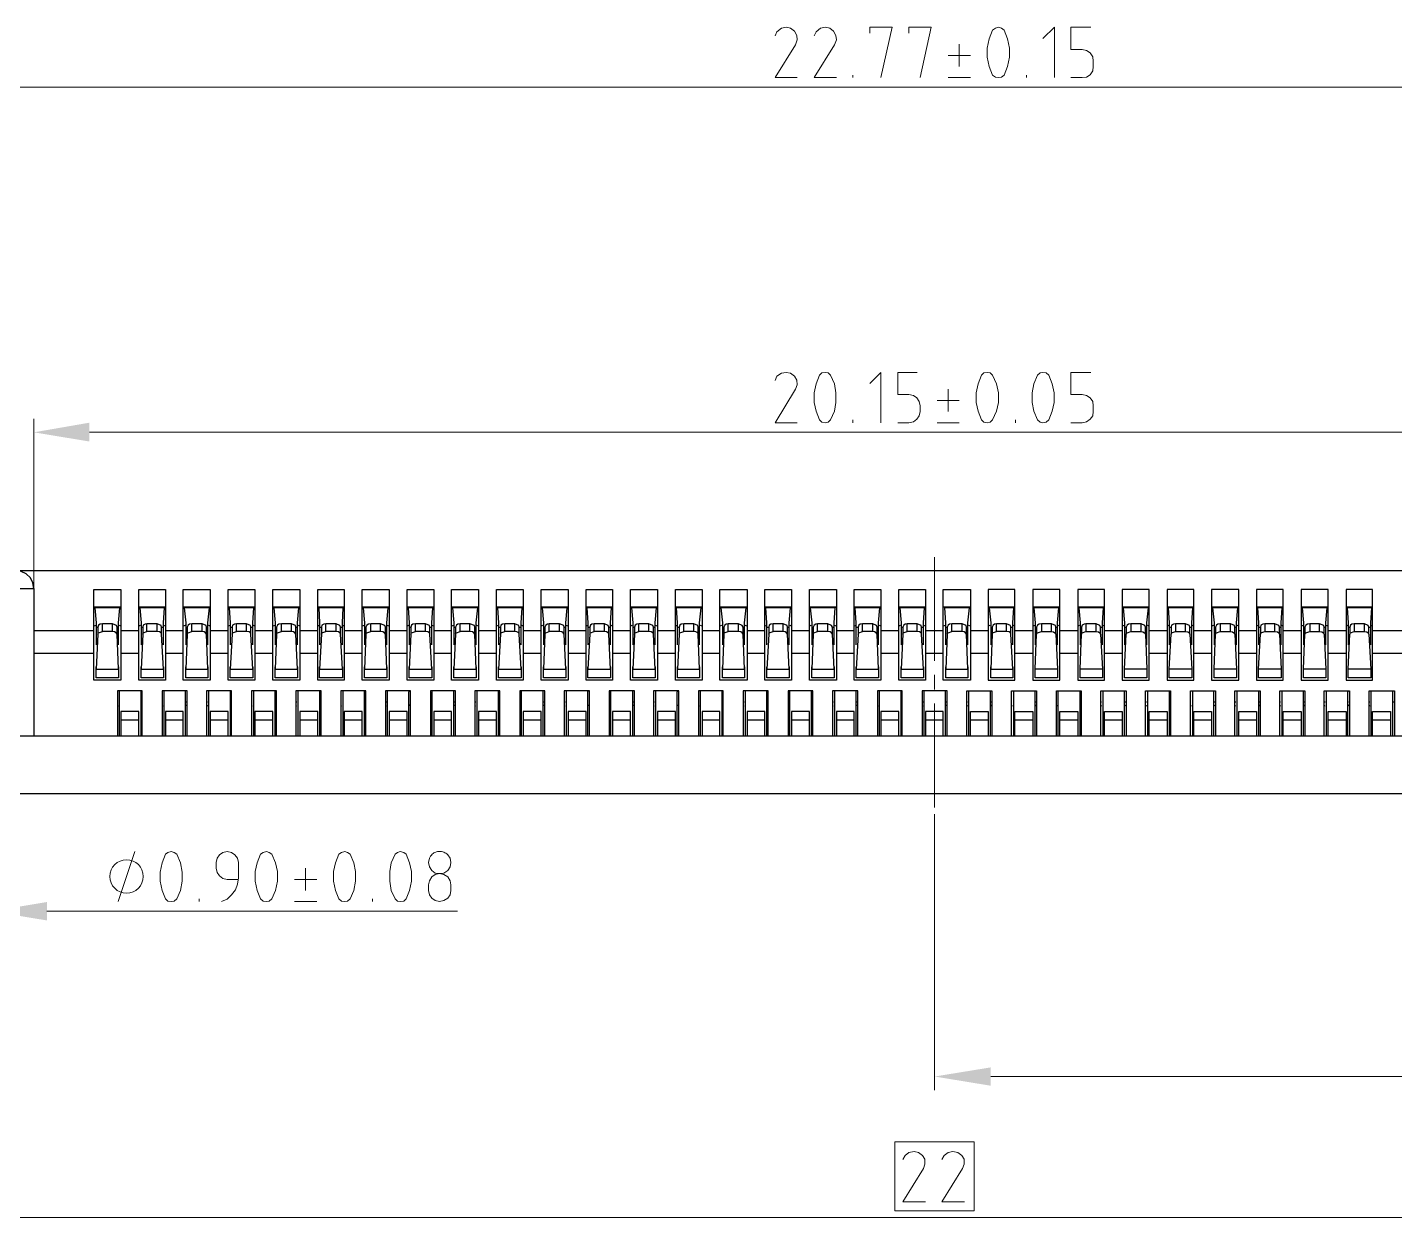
# Model space of a CAD drawing. Header units: inches. Extents: x 0 to 139, y 0 to 117.
# Drawn here: x 16 to 31.29, y 32.72 to 46.04 of the extents above; entities that cross this region are included whole.
import ezdxf

# ---------------------------------------------------------------- set-up
doc = ezdxf.new("R2010")
doc.units = ezdxf.units.IN
doc.header["$MEASUREMENT"] = 0
doc.layers.add('Color-7-Line_Weight-20', color=7, linetype='Continuous', lineweight=20)
doc.layers.add('Color-7-Line_Weight-30', color=7, linetype='Continuous', lineweight=30)

msp = doc.modelspace()

# ---------------------------------------------------------------- hatches: boundary and pattern name
at = {"layer": 'Color-7-Line_Weight-20'}
for points in [[(16.691, 41.616), (16.691, 41.405), (16.069, 41.508)], [(16.215, 36.253), (16.215, 36.047), (15.593, 36.15)], [(26.769, 34.403), (26.769, 34.198), (26.142, 34.301)]]:
    msp.add_hatch(color=256, dxfattribs=at).paths.add_polyline_path(points)

# ---------------------------------------------------------------- linework, layer by layer
at = {"layer": 'Color-7-Line_Weight-20', "linetype": 'Continuous'}
for p, q in [((26.293, 45.725), (26.542, 45.725)), ((26.418, 45.601), (26.418, 45.85)), ((25.228, 45.477), (25.228, 45.504)), ((26.293, 45.477), (26.542, 45.477)), ((27.169, 45.477), (27.169, 45.504)), ((35.383, 45.368), (15.382, 45.368)), ((26.293, 41.74), (26.293, 41.989)), ((26.169, 41.865), (26.418, 41.865)), ((16.069, 39.74), (16.069, 41.659)), ((25.228, 41.616), (25.228, 41.649)), ((26.169, 41.616), (26.418, 41.616)), ((27.045, 41.616), (27.045, 41.649)), ((16.691, 41.508), (35.383, 41.508)), ((26.142, 40.113), (26.142, 38.951)), ((26.142, 38.794), (26.142, 38.632)), ((26.142, 38.475), (26.142, 37.312)), ((26.142, 37.237), (26.142, 34.149)), ((17.01, 36.258), (17.199, 36.82)), ((19.108, 36.382), (19.108, 36.631)), ((18.983, 36.507), (19.232, 36.507)), ((17.918, 36.258), (17.918, 36.29)), ((18.983, 36.258), (19.232, 36.258)), ((19.854, 36.258), (19.854, 36.29)), ((16.215, 36.15), (20.805, 36.15)), ((35.383, 34.301), (26.769, 34.301)), ((15.766, 32.722), (35.383, 32.722))]:
    msp.add_line(p, q, dxfattribs=at)
for points in [[(24.606, 45.477), (24.358, 45.477), (24.585, 45.844), (24.606, 45.898), (24.601, 45.947), (24.574, 45.996), (24.531, 46.028), (24.482, 46.039), (24.428, 46.028), (24.379, 45.99), (24.358, 45.942)], [(25.044, 45.477), (24.796, 45.477), (25.023, 45.844), (25.044, 45.898), (25.039, 45.947), (25.012, 45.996), (24.969, 46.028), (24.92, 46.039), (24.866, 46.028), (24.817, 45.99), (24.796, 45.942)], [(25.542, 45.477), (25.666, 46.039), (25.417, 46.039), (25.417, 45.974)], [(25.98, 45.477), (26.104, 46.039), (25.855, 46.039), (25.855, 45.974)], [(27.483, 45.477), (27.483, 46.039), (27.353, 45.914)], [(27.888, 46.039), (27.667, 46.039), (27.667, 45.79), (27.791, 45.79), (27.84, 45.779), (27.883, 45.752), (27.91, 45.709), (27.915, 45.66), (27.915, 45.601), (27.91, 45.552), (27.883, 45.509), (27.84, 45.482), (27.791, 45.477), (27.667, 45.477)], [(24.606, 41.616), (24.358, 41.616), (24.585, 41.989), (24.606, 42.038), (24.601, 42.092), (24.574, 42.135), (24.531, 42.168), (24.482, 42.178), (24.428, 42.168), (24.379, 42.135), (24.358, 42.086)], [(25.542, 41.616), (25.542, 42.178), (25.417, 42.054)], [(25.947, 42.178), (25.731, 42.178), (25.731, 41.93), (25.855, 41.93), (25.904, 41.919), (25.942, 41.892), (25.969, 41.854), (25.98, 41.805), (25.98, 41.74), (25.969, 41.692), (25.942, 41.654), (25.904, 41.627), (25.855, 41.616), (25.731, 41.616)], [(27.888, 42.178), (27.667, 42.178), (27.667, 41.93), (27.791, 41.93), (27.84, 41.919), (27.883, 41.892), (27.91, 41.854), (27.915, 41.805), (27.915, 41.74), (27.91, 41.692), (27.883, 41.654), (27.84, 41.627), (27.791, 41.616), (27.667, 41.616)], [(18.167, 36.258), (18.232, 36.285), (18.28, 36.334), (18.324, 36.388), (18.345, 36.453), (18.356, 36.523), (18.356, 36.696), (18.345, 36.745), (18.318, 36.782), (18.28, 36.809), (18.232, 36.82), (18.183, 36.809), (18.145, 36.782), (18.118, 36.745), (18.107, 36.696), (18.107, 36.631), (18.118, 36.582), (18.145, 36.545), (18.183, 36.517), (18.232, 36.507), (18.356, 36.507)], [(26.039, 32.9), (25.785, 32.9), (26.017, 33.273), (26.034, 33.322), (26.034, 33.376), (26.007, 33.419), (25.963, 33.452), (25.915, 33.463), (25.855, 33.452), (25.812, 33.419), (25.785, 33.371)], [(26.477, 32.9), (26.223, 32.9), (26.455, 33.273), (26.472, 33.322), (26.472, 33.376), (26.445, 33.419), (26.401, 33.452), (26.347, 33.463), (26.293, 33.452), (26.25, 33.419), (26.223, 33.371)]]:
    msp.add_lwpolyline(points, dxfattribs=at)
for points in [[(26.731, 45.806), (26.731, 45.704), (26.753, 45.601), (26.791, 45.504), (26.823, 45.482), (26.856, 45.477), (26.888, 45.482), (26.92, 45.504), (26.958, 45.601), (26.98, 45.704), (26.98, 45.806), (26.958, 45.909), (26.92, 46.006), (26.888, 46.028), (26.856, 46.039), (26.823, 46.028), (26.791, 46.006), (26.753, 45.909)], [(24.796, 41.951), (24.796, 41.843), (24.817, 41.746), (24.855, 41.649), (24.882, 41.621), (24.92, 41.616), (24.952, 41.621), (24.979, 41.649), (25.023, 41.746), (25.039, 41.843), (25.039, 41.951), (25.023, 42.049), (24.979, 42.146), (24.952, 42.173), (24.92, 42.178), (24.882, 42.173), (24.855, 42.146), (24.817, 42.049)], [(26.607, 41.951), (26.607, 41.843), (26.628, 41.746), (26.666, 41.649), (26.693, 41.621), (26.731, 41.616), (26.764, 41.621), (26.791, 41.649), (26.834, 41.746), (26.856, 41.843), (26.856, 41.951), (26.834, 42.049), (26.791, 42.146), (26.764, 42.173), (26.731, 42.178), (26.693, 42.173), (26.666, 42.146), (26.628, 42.049)], [(27.234, 41.951), (27.234, 41.843), (27.25, 41.746), (27.293, 41.649), (27.321, 41.621), (27.353, 41.616), (27.391, 41.621), (27.418, 41.649), (27.456, 41.746), (27.477, 41.843), (27.477, 41.951), (27.456, 42.049), (27.418, 42.146), (27.391, 42.173), (27.353, 42.178), (27.321, 42.173), (27.293, 42.146), (27.25, 42.049)], [(17.48, 36.588), (17.48, 36.485), (17.502, 36.382), (17.54, 36.29), (17.567, 36.263), (17.605, 36.258), (17.637, 36.263), (17.669, 36.29), (17.707, 36.382), (17.729, 36.485), (17.729, 36.588), (17.707, 36.69), (17.669, 36.788), (17.637, 36.809), (17.605, 36.82), (17.567, 36.809), (17.54, 36.788), (17.502, 36.69)], [(18.545, 36.593), (18.545, 36.485), (18.567, 36.382), (18.605, 36.29), (18.632, 36.263), (18.67, 36.258), (18.702, 36.263), (18.729, 36.29), (18.772, 36.382), (18.794, 36.485), (18.794, 36.593), (18.772, 36.69), (18.729, 36.788), (18.702, 36.809), (18.67, 36.82), (18.632, 36.809), (18.605, 36.788), (18.567, 36.69)], [(19.421, 36.593), (19.421, 36.485), (19.443, 36.382), (19.481, 36.29), (19.508, 36.263), (19.546, 36.258), (19.578, 36.263), (19.605, 36.29), (19.648, 36.382), (19.665, 36.485), (19.665, 36.593), (19.648, 36.69), (19.605, 36.788), (19.578, 36.809), (19.546, 36.82), (19.508, 36.809), (19.481, 36.788), (19.443, 36.69)], [(20.048, 36.593), (20.048, 36.485), (20.065, 36.382), (20.108, 36.29), (20.135, 36.263), (20.167, 36.258), (20.205, 36.263), (20.232, 36.29), (20.27, 36.382), (20.292, 36.485), (20.292, 36.593), (20.27, 36.69), (20.232, 36.788), (20.205, 36.809), (20.167, 36.82), (20.135, 36.809), (20.108, 36.788), (20.065, 36.69)], [(20.481, 36.447), (20.492, 36.49), (20.519, 36.534), (20.557, 36.561), (20.605, 36.572), (20.654, 36.577), (20.697, 36.604), (20.724, 36.647), (20.73, 36.696), (20.724, 36.745), (20.697, 36.782), (20.686, 36.791), (20.675, 36.799), (20.664, 36.805), (20.652, 36.81), (20.641, 36.814), (20.629, 36.817), (20.618, 36.819), (20.606, 36.82), (20.595, 36.82), (20.584, 36.818), (20.573, 36.816), (20.563, 36.812), (20.552, 36.807), (20.542, 36.802), (20.533, 36.795), (20.523, 36.787), (20.515, 36.778), (20.506, 36.768), (20.499, 36.757), (20.492, 36.745), (20.481, 36.696), (20.492, 36.647), (20.519, 36.604), (20.557, 36.577), (20.605, 36.572), (20.654, 36.561), (20.697, 36.534), (20.724, 36.49), (20.73, 36.447), (20.73, 36.382), (20.724, 36.334), (20.697, 36.296), (20.654, 36.269), (20.605, 36.258), (20.557, 36.269), (20.519, 36.296), (20.492, 36.334), (20.481, 36.382)], [(25.698, 32.798), (26.585, 32.798), (26.585, 33.571), (25.698, 33.571)]]:
    msp.add_lwpolyline(points, close=True, dxfattribs=at)
msp.add_circle((17.105, 36.539), 0.187, dxfattribs=at)
at = {"layer": 'Color-7-Line_Weight-30', "linetype": 'Continuous'}
for p, q in [((14.393, 39.962), (35.383, 39.962)), ((16.069, 39.762), (16.069, 38.112)), ((17.042, 39.551), (16.739, 39.551)), ((16.75, 39.551), (16.75, 39.545)), ((17.031, 39.551), (17.031, 39.545)), ((17.54, 39.551), (17.242, 39.551)), ((17.253, 39.551), (17.253, 39.545)), ((17.534, 39.551), (17.529, 39.545)), ((18.042, 39.551), (17.74, 39.551)), ((17.751, 39.551), (17.751, 39.545)), ((18.032, 39.551), (18.032, 39.545)), ((18.54, 39.551), (18.243, 39.551)), ((18.253, 39.551), (18.253, 39.545)), ((18.529, 39.551), (18.529, 39.545)), ((19.043, 39.551), (18.74, 39.551)), ((18.751, 39.551), (18.751, 39.545)), ((19.032, 39.551), (19.032, 39.545)), ((19.54, 39.551), (19.243, 39.551)), ((19.254, 39.551), (19.254, 39.545)), ((19.529, 39.551), (19.529, 39.545)), ((20.043, 39.551), (19.74, 39.551)), ((19.751, 39.551), (19.751, 39.545)), ((20.032, 39.551), (20.032, 39.545)), ((20.54, 39.551), (20.243, 39.551)), ((20.254, 39.551), (20.254, 39.545)), ((20.53, 39.551), (20.53, 39.545)), ((21.043, 39.551), (20.74, 39.551)), ((20.751, 39.551), (20.751, 39.545)), ((21.032, 39.551), (21.032, 39.545)), ((21.541, 39.551), (21.243, 39.551)), ((21.254, 39.551), (21.254, 39.545)), ((21.53, 39.551), (21.53, 39.545)), ((22.043, 39.551), (21.741, 39.551)), ((21.752, 39.551), (21.752, 39.545)), ((22.033, 39.551), (22.033, 39.545)), ((22.541, 39.551), (22.244, 39.551)), ((22.254, 39.551), (22.254, 39.545)), ((22.53, 39.551), (22.53, 39.545)), ((23.044, 39.551), (22.741, 39.551)), ((22.752, 39.551), (22.752, 39.545)), ((23.033, 39.551), (23.033, 39.545)), ((23.541, 39.551), (23.244, 39.551)), ((23.53, 39.551), (23.53, 39.545)), ((24.044, 39.551), (23.741, 39.551)), ((23.752, 39.551), (23.752, 39.545)), ((24.033, 39.551), (24.033, 39.545)), ((24.541, 39.551), (24.244, 39.551)), ((24.531, 39.551), (24.531, 39.545)), ((25.044, 39.551), (24.741, 39.551)), ((24.752, 39.551), (24.752, 39.545)), ((25.033, 39.551), (25.028, 39.545)), ((25.542, 39.551), (25.244, 39.551)), ((25.531, 39.551), (25.531, 39.545)), ((26.039, 39.551), (25.742, 39.551)), ((25.753, 39.551), (25.753, 39.545)), ((26.034, 39.551), (26.028, 39.545)), ((26.542, 39.551), (26.239, 39.551)), ((26.531, 39.551), (26.531, 39.545)), ((27.039, 39.551), (26.742, 39.551)), ((26.753, 39.551), (26.753, 39.545)), ((27.034, 39.551), (27.029, 39.545)), ((27.542, 39.551), (27.239, 39.551)), ((27.25, 39.551), (27.25, 39.545)), ((27.531, 39.551), (27.531, 39.545)), ((28.04, 39.551), (27.742, 39.551)), ((27.753, 39.551), (27.753, 39.545)), ((28.034, 39.551), (28.029, 39.545)), ((28.542, 39.551), (28.24, 39.551)), ((28.25, 39.551), (28.25, 39.545)), ((28.532, 39.551), (28.532, 39.545)), ((29.04, 39.551), (28.743, 39.551)), ((28.753, 39.551), (28.753, 39.545)), ((29.029, 39.551), (29.029, 39.545)), ((29.543, 39.551), (29.24, 39.551)), ((29.251, 39.551), (29.251, 39.545)), ((29.532, 39.551), (29.532, 39.545)), ((30.04, 39.551), (29.743, 39.551)), ((29.754, 39.551), (29.754, 39.545)), ((30.029, 39.551), (30.029, 39.545)), ((30.543, 39.551), (30.24, 39.551)), ((30.251, 39.551), (30.251, 39.545)), ((30.532, 39.551), (30.532, 39.545)), ((31.04, 39.551), (30.743, 39.551)), ((30.754, 39.551), (30.754, 39.545)), ((31.03, 39.551), (31.03, 39.545)), ((16.761, 39.345), (16.739, 39.34)), ((16.783, 39.324), (16.766, 39.324)), ((17.015, 39.324), (16.999, 39.324)), ((17.042, 39.34), (17.026, 39.345)), ((17.258, 39.345), (17.242, 39.34)), ((17.286, 39.324), (17.269, 39.324)), ((17.518, 39.324), (17.496, 39.324)), ((17.54, 39.34), (17.523, 39.345)), ((17.761, 39.345), (17.74, 39.34)), ((17.783, 39.324), (17.767, 39.324)), ((18.015, 39.324), (17.999, 39.324)), ((18.042, 39.34), (18.026, 39.345)), ((18.259, 39.345), (18.243, 39.34)), ((18.286, 39.324), (18.264, 39.324)), ((18.518, 39.324), (18.497, 39.324)), ((18.54, 39.34), (18.524, 39.345)), ((18.762, 39.345), (18.74, 39.34)), ((18.783, 39.324), (18.767, 39.324)), ((19.016, 39.324), (18.999, 39.324)), ((19.043, 39.34), (19.027, 39.345)), ((19.259, 39.345), (19.243, 39.34)), ((19.286, 39.324), (19.264, 39.324)), ((19.519, 39.324), (19.497, 39.324)), ((19.54, 39.34), (19.524, 39.345)), ((19.762, 39.345), (19.74, 39.34)), ((19.783, 39.324), (19.767, 39.324)), ((20.016, 39.324), (20, 39.324)), ((20.043, 39.34), (20.021, 39.345)), ((20.259, 39.345), (20.243, 39.34)), ((20.286, 39.324), (20.265, 39.324)), ((20.519, 39.324), (20.497, 39.324)), ((20.54, 39.34), (20.524, 39.345)), ((20.762, 39.345), (20.74, 39.34)), ((20.784, 39.324), (20.767, 39.324)), ((21.016, 39.324), (21, 39.324)), ((21.043, 39.34), (21.022, 39.345)), ((21.26, 39.345), (21.243, 39.34)), ((21.287, 39.324), (21.265, 39.324)), ((21.519, 39.324), (21.497, 39.324)), ((21.541, 39.34), (21.524, 39.345)), ((21.757, 39.345), (21.741, 39.34)), ((21.784, 39.324), (21.768, 39.324)), ((22.016, 39.324), (22, 39.324)), ((22.043, 39.34), (22.022, 39.345)), ((22.26, 39.345), (22.244, 39.34)), ((22.287, 39.324), (22.265, 39.324)), ((22.519, 39.324), (22.498, 39.324)), ((22.541, 39.34), (22.525, 39.345)), ((22.757, 39.345), (22.741, 39.34)), ((22.784, 39.324), (22.768, 39.324)), ((23.017, 39.324), (23, 39.324)), ((23.044, 39.34), (23.022, 39.345)), ((23.26, 39.345), (23.244, 39.34)), ((23.287, 39.324), (23.265, 39.324)), ((23.514, 39.324), (23.498, 39.324)), ((23.541, 39.34), (23.525, 39.345)), ((23.757, 39.345), (23.741, 39.34)), ((23.784, 39.324), (23.768, 39.324)), ((24.017, 39.324), (24.001, 39.324)), ((24.044, 39.34), (24.022, 39.345)), ((24.26, 39.345), (24.244, 39.34)), ((24.287, 39.324), (24.266, 39.324)), ((24.514, 39.324), (24.498, 39.324)), ((24.541, 39.34), (24.525, 39.345)), ((24.758, 39.345), (24.741, 39.34)), ((24.785, 39.324), (24.769, 39.324)), ((25.017, 39.324), (25.001, 39.324)), ((25.044, 39.34), (25.023, 39.345)), ((25.261, 39.345), (25.244, 39.34)), ((25.288, 39.324), (25.266, 39.324)), ((25.515, 39.324), (25.498, 39.324)), ((25.542, 39.34), (25.525, 39.345)), ((25.758, 39.345), (25.742, 39.34)), ((25.785, 39.324), (25.769, 39.324)), ((26.017, 39.324), (25.996, 39.324)), ((26.039, 39.34), (26.023, 39.345)), ((26.261, 39.345), (26.239, 39.34)), ((26.282, 39.324), (26.266, 39.324)), ((26.515, 39.324), (26.499, 39.324)), ((26.542, 39.34), (26.526, 39.345)), ((26.758, 39.345), (26.742, 39.34)), ((26.785, 39.324), (26.769, 39.324)), ((27.018, 39.324), (26.996, 39.324)), ((27.039, 39.34), (27.023, 39.345)), ((27.261, 39.345), (27.239, 39.34)), ((27.283, 39.324), (27.266, 39.324)), ((27.337, 39.367), (27.337, 39.28)), ((27.515, 39.324), (27.499, 39.324)), ((27.542, 39.34), (27.526, 39.345)), ((27.758, 39.345), (27.742, 39.34)), ((27.786, 39.324), (27.769, 39.324)), ((27.834, 39.367), (27.834, 39.28)), ((28.018, 39.324), (27.996, 39.324)), ((28.04, 39.34), (28.023, 39.345)), ((28.261, 39.345), (28.24, 39.34)), ((28.283, 39.324), (28.267, 39.324)), ((28.337, 39.367), (28.337, 39.28)), ((28.515, 39.324), (28.499, 39.324)), ((28.542, 39.34), (28.526, 39.345)), ((28.759, 39.345), (28.743, 39.34)), ((28.786, 39.324), (28.764, 39.324)), ((28.834, 39.367), (28.834, 39.28)), ((29.018, 39.324), (28.997, 39.324)), ((29.04, 39.34), (29.024, 39.345)), ((29.262, 39.345), (29.24, 39.34)), ((29.283, 39.324), (29.267, 39.324)), ((29.337, 39.367), (29.337, 39.28)), ((29.516, 39.324), (29.499, 39.324)), ((29.543, 39.34), (29.526, 39.345)), ((29.759, 39.345), (29.743, 39.34)), ((29.786, 39.324), (29.764, 39.324)), ((29.835, 39.367), (29.835, 39.28)), ((30.019, 39.324), (29.997, 39.324)), ((30.04, 39.34), (30.024, 39.345)), ((30.262, 39.345), (30.24, 39.34)), ((30.283, 39.324), (30.267, 39.324)), ((30.338, 39.367), (30.338, 39.28)), ((30.516, 39.324), (30.5, 39.324)), ((30.543, 39.34), (30.521, 39.345)), ((30.759, 39.345), (30.743, 39.34)), ((30.786, 39.324), (30.765, 39.324)), ((30.835, 39.367), (30.835, 39.28)), ((31.019, 39.324), (30.997, 39.324)), ((31.04, 39.34), (31.024, 39.345)), ((16.739, 39.286), (16.069, 39.286)), ((17.242, 39.286), (17.042, 39.286)), ((17.74, 39.286), (17.54, 39.286)), ((18.243, 39.286), (18.042, 39.286)), ((18.74, 39.286), (18.54, 39.286)), ((19.243, 39.286), (19.043, 39.286)), ((19.74, 39.286), (19.54, 39.286)), ((20.243, 39.286), (20.043, 39.286)), ((20.74, 39.286), (20.54, 39.286)), ((21.243, 39.286), (21.043, 39.286)), ((21.741, 39.286), (21.541, 39.286)), ((22.244, 39.286), (22.043, 39.286)), ((22.741, 39.286), (22.541, 39.286)), ((23.244, 39.286), (23.044, 39.286)), ((23.741, 39.286), (23.541, 39.286)), ((24.244, 39.286), (24.044, 39.286)), ((24.741, 39.286), (24.541, 39.286)), ((25.244, 39.286), (25.044, 39.286)), ((25.742, 39.286), (25.542, 39.286)), ((26.239, 39.286), (26.039, 39.286)), ((26.742, 39.286), (26.542, 39.286)), ((27.239, 39.286), (27.039, 39.286)), ((27.742, 39.286), (27.542, 39.286)), ((28.24, 39.286), (28.04, 39.286)), ((28.743, 39.286), (28.542, 39.286)), ((29.24, 39.286), (29.04, 39.286)), ((29.743, 39.286), (29.543, 39.286)), ((30.24, 39.286), (30.04, 39.286)), ((30.743, 39.286), (30.543, 39.286)), ((16.739, 39.032), (16.069, 39.032)), ((17.242, 39.032), (17.042, 39.032)), ((17.74, 39.032), (17.54, 39.032)), ((18.243, 39.032), (18.042, 39.032)), ((18.74, 39.032), (18.54, 39.032)), ((19.243, 39.032), (19.043, 39.032)), ((19.74, 39.032), (19.54, 39.032)), ((20.243, 39.032), (20.043, 39.032)), ((20.74, 39.032), (20.54, 39.032)), ((21.243, 39.032), (21.043, 39.032)), ((21.741, 39.032), (21.541, 39.032)), ((22.244, 39.032), (22.043, 39.032)), ((22.741, 39.032), (22.541, 39.032)), ((23.244, 39.032), (23.044, 39.032)), ((23.741, 39.032), (23.541, 39.032)), ((24.244, 39.032), (24.044, 39.032)), ((24.741, 39.032), (24.541, 39.032)), ((25.244, 39.032), (25.044, 39.032)), ((25.742, 39.032), (25.542, 39.032)), ((26.239, 39.032), (26.039, 39.032)), ((26.742, 39.032), (26.542, 39.032)), ((27.239, 39.032), (27.039, 39.032)), ((27.742, 39.032), (27.542, 39.032)), ((28.24, 39.032), (28.04, 39.032)), ((28.743, 39.032), (28.542, 39.032)), ((29.24, 39.032), (29.04, 39.032)), ((29.743, 39.032), (29.543, 39.032)), ((30.24, 39.032), (30.04, 39.032)), ((30.743, 39.032), (30.543, 39.032)), ((31.716, 39.032), (31.04, 39.032)), ((17.004, 38.491), (17.01, 38.491)), ((17.004, 38.448), (17.015, 38.453)), ((17.264, 38.459), (17.28, 38.448)), ((17.275, 38.491), (17.28, 38.491)), ((17.502, 38.491), (17.507, 38.491)), ((17.502, 38.448), (17.513, 38.453)), ((17.761, 38.459), (17.783, 38.448)), ((17.772, 38.491), (17.783, 38.491)), ((17.999, 38.491), (18.01, 38.491)), ((17.999, 38.448), (18.015, 38.453)), ((18.264, 38.459), (18.28, 38.448)), ((18.275, 38.491), (18.28, 38.491)), ((18.502, 38.491), (18.507, 38.491)), ((18.502, 38.448), (18.513, 38.453)), ((18.762, 38.459), (18.783, 38.448)), ((18.772, 38.491), (18.783, 38.491)), ((18.999, 38.491), (19.01, 38.491)), ((18.999, 38.448), (19.01, 38.453)), ((19.264, 38.459), (19.281, 38.448)), ((19.275, 38.491), (19.281, 38.491)), ((19.502, 38.491), (19.508, 38.491)), ((19.502, 38.448), (19.513, 38.453)), ((19.762, 38.459), (19.783, 38.448)), ((19.773, 38.491), (19.783, 38.491)), ((20, 38.491), (20.011, 38.491)), ((20, 38.448), (20.011, 38.453)), ((20.265, 38.459), (20.281, 38.448)), ((20.275, 38.491), (20.281, 38.491)), ((20.503, 38.491), (20.508, 38.491)), ((20.503, 38.448), (20.513, 38.453)), ((20.762, 38.459), (20.784, 38.448)), ((20.773, 38.491), (20.784, 38.491)), ((21, 38.491), (21.011, 38.491)), ((21, 38.448), (21.011, 38.453)), ((21.265, 38.459), (21.281, 38.448)), ((21.276, 38.491), (21.281, 38.491)), ((21.503, 38.491), (21.508, 38.491)), ((21.503, 38.448), (21.514, 38.453)), ((21.762, 38.459), (21.784, 38.448)), ((21.773, 38.491), (21.784, 38.491)), ((22, 38.491), (22.011, 38.491)), ((22, 38.448), (22.011, 38.453)), ((22.26, 38.459), (22.281, 38.448)), ((22.276, 38.491), (22.281, 38.491)), ((22.503, 38.491), (22.508, 38.491)), ((22.503, 38.448), (22.514, 38.453)), ((22.763, 38.459), (22.784, 38.448)), ((22.773, 38.491), (22.784, 38.491)), ((23, 38.491), (23.011, 38.491)), ((23, 38.448), (23.011, 38.453)), ((23.26, 38.459), (23.282, 38.448)), ((23.276, 38.491), (23.282, 38.491)), ((23.503, 38.491), (23.509, 38.491)), ((23.503, 38.448), (23.514, 38.453)), ((23.763, 38.459), (23.779, 38.448)), ((23.774, 38.491), (23.779, 38.491)), ((24.001, 38.491), (24.012, 38.491)), ((24.001, 38.448), (24.012, 38.453)), ((24.26, 38.459), (24.282, 38.448)), ((24.276, 38.491), (24.282, 38.491)), ((24.504, 38.491), (24.509, 38.491)), ((24.504, 38.448), (24.514, 38.453)), ((24.763, 38.459), (24.779, 38.448)), ((24.774, 38.491), (24.779, 38.491)), ((25.001, 38.491), (25.012, 38.491)), ((25.001, 38.448), (25.012, 38.453)), ((25.261, 38.459), (25.282, 38.448)), ((25.271, 38.491), (25.282, 38.491)), ((25.504, 38.491), (25.509, 38.491)), ((25.504, 38.448), (25.515, 38.453)), ((25.763, 38.459), (25.78, 38.448)), ((25.774, 38.491), (25.78, 38.491)), ((26.001, 38.491), (26.012, 38.491)), ((26.001, 38.448), (26.012, 38.453)), ((26.261, 38.459), (26.282, 38.448)), ((26.272, 38.491), (26.282, 38.491)), ((26.504, 38.491), (26.51, 38.491)), ((26.504, 38.448), (26.515, 38.453)), ((26.764, 38.459), (26.78, 38.448)), ((26.774, 38.491), (26.78, 38.491)), ((27.002, 38.491), (27.007, 38.491)), ((27.002, 38.448), (27.012, 38.453)), ((27.261, 38.459), (27.283, 38.448)), ((27.272, 38.491), (27.283, 38.491)), ((27.504, 38.491), (27.51, 38.491)), ((27.504, 38.448), (27.515, 38.453)), ((27.764, 38.459), (27.78, 38.448)), ((27.775, 38.491), (27.78, 38.491)), ((28.002, 38.491), (28.007, 38.491)), ((28.002, 38.448), (28.013, 38.453)), ((28.261, 38.459), (28.283, 38.448)), ((28.272, 38.491), (28.283, 38.491)), ((28.499, 38.491), (28.51, 38.491)), ((28.499, 38.448), (28.515, 38.453)), ((28.764, 38.459), (28.78, 38.448)), ((28.775, 38.491), (28.78, 38.491)), ((29.002, 38.491), (29.007, 38.491)), ((29.002, 38.448), (29.013, 38.453)), ((29.262, 38.459), (29.283, 38.448)), ((29.272, 38.491), (29.283, 38.491)), ((29.499, 38.491), (29.51, 38.491)), ((29.499, 38.448), (29.51, 38.453)), ((29.764, 38.459), (29.781, 38.448)), ((29.775, 38.491), (29.781, 38.491)), ((30.002, 38.491), (30.008, 38.491)), ((30.002, 38.448), (30.013, 38.453)), ((30.262, 38.459), (30.283, 38.448)), ((30.273, 38.491), (30.283, 38.491)), ((30.5, 38.491), (30.511, 38.491)), ((30.5, 38.448), (30.511, 38.453)), ((30.765, 38.459), (30.781, 38.448)), ((30.775, 38.491), (30.781, 38.491)), ((31.003, 38.491), (31.008, 38.491)), ((31.003, 38.448), (31.013, 38.453)), ((31.273, 38.491), (31.284, 38.491)), ((17.042, 38.291), (17.242, 38.291)), ((17.54, 38.291), (17.74, 38.291)), ((18.042, 38.291), (18.243, 38.291)), ((18.54, 38.291), (18.74, 38.291)), ((19.043, 38.291), (19.243, 38.291)), ((19.54, 38.291), (19.74, 38.291)), ((20.043, 38.291), (20.243, 38.291)), ((20.54, 38.291), (20.74, 38.291)), ((21.043, 38.291), (21.243, 38.291)), ((21.541, 38.291), (21.741, 38.291)), ((22.043, 38.291), (22.244, 38.291)), ((22.541, 38.291), (22.741, 38.291)), ((23.044, 38.291), (23.244, 38.291)), ((23.541, 38.291), (23.741, 38.291)), ((24.044, 38.291), (24.244, 38.291)), ((24.541, 38.291), (24.741, 38.291)), ((25.044, 38.291), (25.244, 38.291)), ((25.542, 38.291), (25.742, 38.291)), ((26.039, 38.291), (26.239, 38.291)), ((26.542, 38.291), (26.742, 38.291)), ((27.039, 38.291), (27.239, 38.291)), ((27.542, 38.291), (27.742, 38.291)), ((28.04, 38.291), (28.24, 38.291)), ((28.542, 38.291), (28.743, 38.291)), ((29.04, 38.291), (29.24, 38.291)), ((29.543, 38.291), (29.743, 38.291)), ((30.04, 38.291), (30.24, 38.291)), ((30.543, 38.291), (30.743, 38.291)), ((31.04, 38.291), (31.24, 38.291))]:
    msp.add_line(p, q, dxfattribs=at)
for points in [[(14.393, 38.415), (14.393, 39.962), (14.328, 39.951), (14.274, 39.924), (14.231, 39.881), (14.204, 39.826), (14.193, 39.762), (16.069, 39.762), (16.058, 39.826), (16.031, 39.881), (15.982, 39.924), (15.928, 39.951), (15.869, 39.962), (15.869, 38.112), (35.383, 38.112)], [(17.015, 39.129), (17.015, 39.378), (17.031, 39.545), (16.75, 39.545), (16.766, 39.378), (16.766, 39.129)], [(17.518, 39.129), (17.518, 39.378), (17.529, 39.545), (17.253, 39.545), (17.269, 39.378), (17.269, 39.129)], [(18.015, 39.129), (18.015, 39.378), (18.032, 39.545), (17.751, 39.545), (17.767, 39.378), (17.767, 39.129)], [(18.518, 39.129), (18.518, 39.378), (18.529, 39.545), (18.253, 39.545), (18.264, 39.378), (18.264, 39.129)], [(19.016, 39.129), (19.016, 39.378), (19.032, 39.545), (18.751, 39.545), (18.767, 39.378), (18.767, 39.129)], [(19.519, 39.129), (19.519, 39.378), (19.529, 39.545), (19.254, 39.545), (19.264, 39.378), (19.264, 39.129)], [(20.016, 39.129), (20.016, 39.378), (20.032, 39.545), (19.751, 39.545), (19.767, 39.378), (19.767, 39.129)], [(20.519, 39.129), (20.519, 39.378), (20.53, 39.545), (20.254, 39.545), (20.265, 39.378), (20.265, 39.129)], [(21.016, 39.129), (21.016, 39.378), (21.032, 39.545), (20.751, 39.545), (20.767, 39.378), (20.767, 39.129)], [(21.519, 39.129), (21.519, 39.378), (21.53, 39.545), (21.254, 39.545), (21.265, 39.378), (21.265, 39.129)], [(22.016, 39.129), (22.016, 39.378), (22.033, 39.545), (21.752, 39.545), (21.768, 39.378), (21.768, 39.129)], [(22.519, 39.129), (22.519, 39.378), (22.53, 39.545), (22.254, 39.545), (22.265, 39.378), (22.265, 39.129)], [(23.017, 39.129), (23.017, 39.378), (23.033, 39.545), (22.752, 39.545), (22.768, 39.378), (22.768, 39.129)], [(23.265, 39.129), (23.265, 39.378), (23.255, 39.545), (23.249, 39.551)], [(23.514, 39.129), (23.514, 39.378), (23.53, 39.545), (23.255, 39.545)], [(24.017, 39.129), (24.017, 39.378), (24.033, 39.545), (23.752, 39.545), (23.768, 39.378), (23.768, 39.129)], [(24.266, 39.129), (24.266, 39.378), (24.255, 39.545), (24.249, 39.551)], [(24.514, 39.129), (24.514, 39.378), (24.531, 39.545), (24.255, 39.545)], [(25.017, 39.129), (25.017, 39.378), (25.028, 39.545), (24.752, 39.545), (24.769, 39.378), (24.769, 39.129)], [(25.266, 39.129), (25.266, 39.378), (25.255, 39.545), (25.25, 39.551)], [(25.515, 39.129), (25.515, 39.378), (25.531, 39.545), (25.255, 39.545)], [(26.017, 39.129), (26.017, 39.378), (26.028, 39.545), (25.753, 39.545), (25.769, 39.378), (25.769, 39.129)], [(26.266, 39.129), (26.266, 39.378), (26.255, 39.545), (26.25, 39.551)], [(26.515, 39.129), (26.515, 39.378), (26.531, 39.545), (26.255, 39.545)], [(27.018, 39.129), (27.018, 39.378), (27.029, 39.545), (26.753, 39.545), (26.769, 39.378), (26.769, 39.129)], [(27.515, 39.129), (27.515, 39.378), (27.531, 39.545), (27.25, 39.545), (27.266, 39.378), (27.266, 39.129)], [(28.018, 39.129), (28.018, 39.378), (28.029, 39.545), (27.753, 39.545), (27.769, 39.378), (27.769, 39.129)], [(28.515, 39.129), (28.515, 39.378), (28.532, 39.545), (28.25, 39.545), (28.267, 39.378), (28.267, 39.129)], [(29.018, 39.129), (29.018, 39.378), (29.029, 39.545), (28.753, 39.545), (28.764, 39.378), (28.764, 39.129)], [(29.516, 39.129), (29.516, 39.378), (29.532, 39.545), (29.251, 39.545), (29.267, 39.378), (29.267, 39.129)], [(30.019, 39.129), (30.019, 39.378), (30.029, 39.545), (29.754, 39.545), (29.764, 39.378), (29.764, 39.129)], [(30.516, 39.129), (30.516, 39.378), (30.532, 39.545), (30.251, 39.545), (30.267, 39.378), (30.267, 39.129)], [(31.019, 39.129), (31.019, 39.378), (31.03, 39.545), (30.754, 39.545), (30.765, 39.378), (30.765, 39.129)], [(16.783, 39.248), (16.793, 39.264), (16.837, 39.28), (16.837, 39.367), (16.81, 39.361), (16.793, 39.351), (16.783, 39.329), (16.783, 39.248), (16.766, 38.859), (17.015, 38.859), (16.999, 39.248), (16.988, 39.264), (16.972, 39.275), (16.95, 39.28), (16.837, 39.28)], [(16.95, 39.28), (16.95, 39.367), (16.837, 39.367)], [(16.999, 39.248), (16.999, 39.329), (16.994, 39.345), (16.95, 39.367)], [(17.286, 39.248), (17.291, 39.264), (17.334, 39.28), (17.334, 39.367), (17.313, 39.361), (17.291, 39.351), (17.286, 39.329), (17.286, 39.248), (17.269, 38.859), (17.518, 38.859), (17.496, 39.248), (17.491, 39.264), (17.475, 39.275), (17.448, 39.28), (17.334, 39.28)], [(17.448, 39.28), (17.448, 39.367), (17.334, 39.367)], [(17.496, 39.248), (17.496, 39.329), (17.491, 39.345), (17.448, 39.367)], [(17.783, 39.248), (17.794, 39.264), (17.837, 39.28), (17.837, 39.367), (17.81, 39.361), (17.794, 39.351), (17.783, 39.329), (17.783, 39.248), (17.767, 38.859), (18.015, 38.859), (17.999, 39.248), (17.988, 39.264), (17.972, 39.275), (17.951, 39.28), (17.837, 39.28)], [(17.951, 39.28), (17.951, 39.367), (17.837, 39.367)], [(17.999, 39.248), (17.999, 39.329), (17.994, 39.345), (17.951, 39.367)], [(18.286, 39.248), (18.291, 39.264), (18.334, 39.28), (18.334, 39.367), (18.313, 39.361), (18.291, 39.351), (18.286, 39.329), (18.286, 39.248), (18.264, 38.859), (18.518, 38.859), (18.497, 39.248), (18.491, 39.264), (18.475, 39.275), (18.448, 39.28), (18.334, 39.28)], [(18.448, 39.28), (18.448, 39.367), (18.334, 39.367)], [(18.497, 39.248), (18.497, 39.329), (18.491, 39.345), (18.448, 39.367)], [(18.783, 39.248), (18.794, 39.264), (18.837, 39.28), (18.837, 39.367), (18.81, 39.361), (18.794, 39.351), (18.783, 39.329), (18.783, 39.248), (18.767, 38.859), (19.016, 38.859), (18.999, 39.248), (18.989, 39.264), (18.972, 39.275), (18.951, 39.28), (18.837, 39.28)], [(18.951, 39.28), (18.951, 39.367), (18.837, 39.367)], [(18.999, 39.248), (18.999, 39.329), (18.994, 39.345), (18.951, 39.367)], [(19.286, 39.248), (19.291, 39.264), (19.335, 39.28), (19.335, 39.367), (19.313, 39.361), (19.291, 39.351), (19.286, 39.329), (19.286, 39.248), (19.264, 38.859), (19.519, 38.859), (19.497, 39.248), (19.491, 39.264), (19.475, 39.275), (19.448, 39.28), (19.335, 39.28)], [(19.448, 39.28), (19.448, 39.367), (19.335, 39.367)], [(19.497, 39.248), (19.497, 39.329), (19.491, 39.345), (19.448, 39.367)], [(19.783, 39.248), (19.794, 39.264), (19.838, 39.28), (19.838, 39.367), (19.81, 39.361), (19.794, 39.351), (19.783, 39.329), (19.783, 39.248), (19.767, 38.859), (20.016, 38.859), (20, 39.248), (19.989, 39.264), (19.973, 39.275), (19.946, 39.28), (19.838, 39.28)], [(19.946, 39.28), (19.946, 39.367), (19.838, 39.367)], [(20, 39.248), (20, 39.329), (19.994, 39.345), (19.946, 39.367)], [(20.286, 39.248), (20.292, 39.264), (20.335, 39.28), (20.335, 39.367), (20.308, 39.361), (20.292, 39.351), (20.286, 39.329), (20.286, 39.248), (20.265, 38.859), (20.519, 38.859), (20.497, 39.248), (20.492, 39.264), (20.476, 39.275), (20.448, 39.28), (20.335, 39.28)], [(20.448, 39.28), (20.448, 39.367), (20.335, 39.367)], [(20.497, 39.248), (20.497, 39.329), (20.492, 39.345), (20.448, 39.367)], [(20.784, 39.248), (20.795, 39.264), (20.838, 39.28), (20.838, 39.367), (20.811, 39.361), (20.795, 39.351), (20.784, 39.329), (20.784, 39.248), (20.767, 38.859), (21.016, 38.859), (21, 39.248), (20.989, 39.264), (20.973, 39.275), (20.946, 39.28), (20.838, 39.28)], [(20.946, 39.28), (20.946, 39.367), (20.838, 39.367)], [(21, 39.248), (21, 39.329), (20.995, 39.345), (20.946, 39.367)], [(21.287, 39.248), (21.292, 39.264), (21.335, 39.28), (21.335, 39.367), (21.308, 39.361), (21.292, 39.351), (21.287, 39.329), (21.287, 39.248), (21.265, 38.859), (21.519, 38.859), (21.497, 39.248), (21.492, 39.264), (21.47, 39.275), (21.449, 39.28), (21.335, 39.28)], [(21.449, 39.28), (21.449, 39.367), (21.335, 39.367)], [(21.497, 39.248), (21.497, 39.329), (21.492, 39.345), (21.449, 39.367)], [(21.784, 39.248), (21.795, 39.264), (21.833, 39.28), (21.833, 39.367), (21.811, 39.361), (21.795, 39.351), (21.784, 39.329), (21.784, 39.248), (21.768, 38.859), (22.016, 38.859), (22, 39.248), (21.989, 39.264), (21.973, 39.275), (21.946, 39.28), (21.833, 39.28)], [(21.946, 39.28), (21.946, 39.367), (21.833, 39.367)], [(22, 39.248), (22, 39.329), (21.995, 39.345), (21.946, 39.367)], [(22.287, 39.248), (22.292, 39.264), (22.335, 39.28), (22.335, 39.367), (22.308, 39.361), (22.292, 39.351), (22.287, 39.329), (22.287, 39.248), (22.265, 38.859), (22.519, 38.859), (22.498, 39.248), (22.492, 39.264), (22.471, 39.275), (22.449, 39.28), (22.335, 39.28)], [(22.449, 39.28), (22.449, 39.367), (22.335, 39.367)], [(22.498, 39.248), (22.498, 39.329), (22.492, 39.345), (22.449, 39.367)], [(22.784, 39.248), (22.795, 39.264), (22.833, 39.28), (22.833, 39.367), (22.811, 39.361), (22.795, 39.351), (22.784, 39.329), (22.784, 39.248), (22.768, 38.859), (23.017, 38.859), (23, 39.248), (22.99, 39.264), (22.973, 39.275), (22.946, 39.28), (22.833, 39.28)], [(22.946, 39.28), (22.946, 39.367), (22.833, 39.367)], [(23, 39.248), (23, 39.329), (22.99, 39.345), (22.946, 39.367)], [(23.287, 39.248), (23.292, 39.264), (23.336, 39.28), (23.336, 39.367), (23.309, 39.361), (23.292, 39.351), (23.287, 39.329), (23.287, 39.248), (23.265, 38.859), (23.514, 38.859), (23.498, 39.248), (23.493, 39.264), (23.471, 39.275), (23.449, 39.28), (23.336, 39.28)], [(23.449, 39.28), (23.449, 39.367), (23.336, 39.367)], [(23.498, 39.248), (23.498, 39.329), (23.493, 39.345), (23.449, 39.367)], [(23.784, 39.248), (23.79, 39.264), (23.833, 39.28), (23.833, 39.367), (23.812, 39.361), (23.795, 39.351), (23.784, 39.329), (23.784, 39.248), (23.768, 38.859), (24.017, 38.859), (24.001, 39.248), (23.99, 39.264), (23.974, 39.275), (23.947, 39.28), (23.833, 39.28)], [(23.947, 39.28), (23.947, 39.367), (23.833, 39.367)], [(24.001, 39.248), (24.001, 39.329), (23.99, 39.345), (23.947, 39.367)], [(24.287, 39.248), (24.293, 39.264), (24.336, 39.28), (24.336, 39.367), (24.309, 39.361), (24.293, 39.351), (24.287, 39.329), (24.287, 39.248), (24.266, 38.859), (24.514, 38.859), (24.498, 39.248), (24.487, 39.264), (24.471, 39.275), (24.45, 39.28), (24.336, 39.28)], [(24.45, 39.28), (24.45, 39.367), (24.336, 39.367)], [(24.498, 39.248), (24.498, 39.329), (24.493, 39.345), (24.45, 39.367)], [(24.785, 39.248), (24.79, 39.264), (24.833, 39.28), (24.833, 39.367), (24.812, 39.361), (24.796, 39.351), (24.785, 39.329), (24.785, 39.248), (24.769, 38.859), (25.017, 38.859), (25.001, 39.248), (24.99, 39.264), (24.974, 39.275), (24.947, 39.28), (24.833, 39.28)], [(24.947, 39.28), (24.947, 39.367), (24.833, 39.367)], [(25.001, 39.248), (25.001, 39.329), (24.99, 39.345), (24.947, 39.367)], [(25.288, 39.248), (25.293, 39.264), (25.336, 39.28), (25.336, 39.367), (25.309, 39.361), (25.293, 39.351), (25.288, 39.329), (25.288, 39.248), (25.266, 38.859), (25.515, 38.859), (25.498, 39.248), (25.488, 39.264), (25.471, 39.275), (25.45, 39.28), (25.336, 39.28)], [(25.45, 39.28), (25.45, 39.367), (25.336, 39.367)], [(25.498, 39.248), (25.498, 39.329), (25.493, 39.345), (25.45, 39.367)], [(25.785, 39.248), (25.79, 39.264), (25.834, 39.28), (25.834, 39.367), (25.812, 39.361), (25.796, 39.351), (25.785, 39.329), (25.785, 39.248), (25.769, 38.859), (26.017, 38.859), (25.996, 39.248), (25.99, 39.264), (25.974, 39.275), (25.947, 39.28), (25.834, 39.28)], [(25.947, 39.28), (25.947, 39.367), (25.834, 39.367)], [(25.996, 39.248), (25.996, 39.329), (25.99, 39.345), (25.947, 39.367)], [(26.282, 39.248), (26.293, 39.264), (26.336, 39.28), (26.336, 39.367), (26.309, 39.361), (26.293, 39.351), (26.282, 39.329), (26.282, 39.248), (26.266, 38.859), (26.515, 38.859), (26.499, 39.248), (26.488, 39.264), (26.472, 39.275), (26.45, 39.28), (26.336, 39.28)], [(26.45, 39.28), (26.45, 39.367), (26.336, 39.367)], [(26.499, 39.248), (26.499, 39.329), (26.493, 39.345), (26.45, 39.367)], [(26.785, 39.248), (26.791, 39.264), (26.834, 39.28), (26.834, 39.367), (26.812, 39.361), (26.796, 39.351), (26.785, 39.329), (26.785, 39.248), (26.769, 38.859), (27.018, 38.859), (26.996, 39.248), (26.991, 39.264), (26.974, 39.275), (26.947, 39.28), (26.834, 39.28)], [(26.947, 39.28), (26.947, 39.367), (26.834, 39.367)], [(26.996, 39.248), (26.996, 39.329), (26.991, 39.345), (26.947, 39.367)], [(27.45, 39.28), (27.45, 39.367), (27.337, 39.367), (27.31, 39.361), (27.293, 39.351), (27.283, 39.329), (27.283, 39.248)], [(27.499, 39.248), (27.499, 39.329), (27.494, 39.345), (27.45, 39.367)], [(27.948, 39.28), (27.948, 39.367), (27.834, 39.367), (27.813, 39.361), (27.791, 39.351), (27.786, 39.329), (27.786, 39.248)], [(27.996, 39.248), (27.996, 39.329), (27.991, 39.345), (27.948, 39.367)], [(28.451, 39.28), (28.451, 39.367), (28.337, 39.367), (28.31, 39.361), (28.294, 39.351), (28.283, 39.329), (28.283, 39.248)], [(28.499, 39.248), (28.499, 39.329), (28.494, 39.345), (28.451, 39.367)], [(28.948, 39.28), (28.948, 39.367), (28.834, 39.367), (28.813, 39.361), (28.791, 39.351), (28.786, 39.329), (28.786, 39.248)], [(28.997, 39.248), (28.997, 39.329), (28.991, 39.345), (28.948, 39.367)], [(29.451, 39.28), (29.451, 39.367), (29.337, 39.367), (29.31, 39.361), (29.294, 39.351), (29.283, 39.329), (29.283, 39.248)], [(29.499, 39.248), (29.499, 39.329), (29.494, 39.345), (29.451, 39.367)], [(29.948, 39.28), (29.948, 39.367), (29.835, 39.367), (29.813, 39.361), (29.791, 39.351), (29.786, 39.329), (29.786, 39.248)], [(29.997, 39.248), (29.997, 39.329), (29.991, 39.345), (29.948, 39.367)], [(30.446, 39.28), (30.446, 39.367), (30.338, 39.367), (30.31, 39.361), (30.294, 39.351), (30.283, 39.329), (30.283, 39.248)], [(30.5, 39.248), (30.5, 39.329), (30.494, 39.345), (30.446, 39.367)], [(30.948, 39.28), (30.948, 39.367), (30.835, 39.367), (30.808, 39.361), (30.792, 39.351), (30.786, 39.329), (30.786, 39.248)], [(30.997, 39.248), (30.997, 39.329), (30.992, 39.345), (30.948, 39.367)], [(31.716, 38.112), (31.716, 39.286), (31.04, 39.286)], [(17.015, 38.886), (17.015, 38.761), (16.766, 38.761), (16.766, 38.886)], [(17.518, 38.886), (17.518, 38.761), (17.269, 38.761), (17.269, 38.886)], [(18.015, 38.886), (18.015, 38.761), (17.767, 38.761), (17.767, 38.886)], [(18.518, 38.886), (18.518, 38.761), (18.264, 38.761), (18.264, 38.886)], [(19.016, 38.886), (19.016, 38.761), (18.767, 38.761), (18.767, 38.886)], [(19.519, 38.886), (19.519, 38.761), (19.264, 38.761), (19.264, 38.886)], [(20.016, 38.886), (20.016, 38.761), (19.767, 38.761), (19.767, 38.886)], [(20.519, 38.886), (20.519, 38.761), (20.265, 38.761), (20.265, 38.886)], [(21.016, 38.886), (21.016, 38.761), (20.767, 38.761), (20.767, 38.886)], [(21.519, 38.886), (21.519, 38.761), (21.265, 38.761), (21.265, 38.886)], [(22.016, 38.886), (22.016, 38.761), (21.768, 38.761), (21.768, 38.886)], [(22.519, 38.886), (22.519, 38.761), (22.265, 38.761), (22.265, 38.886)], [(23.017, 38.886), (23.017, 38.761), (22.768, 38.761), (22.768, 38.886)], [(23.514, 38.886), (23.514, 38.761), (23.265, 38.761), (23.265, 38.886)], [(24.017, 38.886), (24.017, 38.761), (23.768, 38.761), (23.768, 38.886)], [(24.514, 38.886), (24.514, 38.761), (24.266, 38.761), (24.266, 38.886)], [(25.017, 38.886), (25.017, 38.761), (24.769, 38.761), (24.769, 38.886)], [(25.515, 38.886), (25.515, 38.761), (25.266, 38.761), (25.266, 38.886)], [(26.017, 38.886), (26.017, 38.761), (25.769, 38.761), (25.769, 38.886)], [(26.515, 38.886), (26.515, 38.761), (26.266, 38.761), (26.266, 38.886)], [(27.018, 38.886), (27.018, 38.761), (26.769, 38.761), (26.769, 38.886)], [(27.515, 38.886), (27.515, 38.761), (27.266, 38.761), (27.266, 38.886)], [(28.018, 38.886), (28.018, 38.761), (27.769, 38.761), (27.769, 38.886)], [(28.515, 38.886), (28.515, 38.761), (28.267, 38.761), (28.267, 38.886)], [(29.018, 38.886), (29.018, 38.761), (28.764, 38.761), (28.764, 38.886)], [(29.516, 38.886), (29.516, 38.761), (29.267, 38.761), (29.267, 38.886)], [(30.019, 38.886), (30.019, 38.761), (29.764, 38.761), (29.764, 38.886)], [(30.516, 38.886), (30.516, 38.761), (30.267, 38.761), (30.267, 38.886)], [(31.019, 38.886), (31.019, 38.761), (30.765, 38.761), (30.765, 38.886)], [(17.28, 38.112), (17.28, 38.615), (17.004, 38.615), (17.004, 38.112)], [(17.021, 38.61), (17.021, 38.605), (17.021, 38.112)], [(17.264, 38.615), (17.264, 38.605), (17.264, 38.112)], [(17.783, 38.112), (17.783, 38.615), (17.502, 38.615), (17.502, 38.112)], [(17.523, 38.61), (17.523, 38.605), (17.523, 38.112)], [(17.767, 38.615), (17.761, 38.61), (17.761, 38.605), (17.761, 38.112)], [(18.28, 38.112), (18.28, 38.615), (17.999, 38.615), (17.999, 38.112)], [(18.021, 38.61), (18.021, 38.605), (18.021, 38.112)], [(18.264, 38.615), (18.264, 38.605), (18.264, 38.112)], [(18.783, 38.112), (18.783, 38.615), (18.502, 38.615), (18.502, 38.112)], [(18.524, 38.61), (18.524, 38.605), (18.524, 38.112)], [(18.767, 38.615), (18.762, 38.61), (18.762, 38.605), (18.762, 38.112)], [(19.281, 38.112), (19.281, 38.615), (18.999, 38.615), (18.999, 38.112)], [(19.021, 38.61), (19.021, 38.605), (19.021, 38.112)], [(19.264, 38.615), (19.264, 38.605), (19.264, 38.112)], [(19.783, 38.112), (19.783, 38.615), (19.502, 38.615), (19.502, 38.112)], [(19.524, 38.61), (19.524, 38.605), (19.524, 38.112)], [(19.767, 38.615), (19.762, 38.61), (19.762, 38.605), (19.762, 38.112)], [(20.281, 38.112), (20.281, 38.615), (20, 38.615), (20, 38.112)], [(20.021, 38.61), (20.021, 38.605), (20.021, 38.112)], [(20.265, 38.615), (20.265, 38.61), (20.259, 38.605), (20.259, 38.112)], [(20.784, 38.112), (20.784, 38.615), (20.503, 38.615), (20.503, 38.112)], [(20.524, 38.112), (20.524, 38.605), (20.519, 38.61)], [(20.767, 38.615), (20.762, 38.61), (20.762, 38.605), (20.762, 38.112)], [(21.281, 38.112), (21.281, 38.615), (21, 38.615), (21, 38.112)], [(21.022, 38.61), (21.022, 38.605), (21.022, 38.112)], [(21.265, 38.615), (21.265, 38.61), (21.26, 38.605), (21.26, 38.112)], [(21.784, 38.112), (21.784, 38.615), (21.503, 38.615), (21.503, 38.112)], [(21.519, 38.61), (21.519, 38.605), (21.519, 38.112)], [(21.762, 38.615), (21.762, 38.605), (21.762, 38.112)], [(22.281, 38.112), (22.281, 38.615), (22, 38.615), (22, 38.112)], [(22.022, 38.61), (22.022, 38.605), (22.022, 38.112)], [(22.265, 38.615), (22.265, 38.61), (22.26, 38.605), (22.26, 38.112)], [(22.784, 38.112), (22.784, 38.615), (22.503, 38.615), (22.503, 38.112)], [(22.519, 38.61), (22.519, 38.605), (22.519, 38.112)], [(22.763, 38.615), (22.763, 38.605), (22.763, 38.112)], [(23.282, 38.112), (23.282, 38.615), (23, 38.615), (23, 38.112)], [(23.022, 38.61), (23.022, 38.605), (23.022, 38.112)], [(23.265, 38.615), (23.265, 38.61), (23.26, 38.605), (23.26, 38.112)], [(23.779, 38.112), (23.779, 38.615), (23.503, 38.615), (23.503, 38.112)], [(23.52, 38.61), (23.52, 38.605), (23.52, 38.112)], [(23.763, 38.615), (23.763, 38.605), (23.763, 38.112)], [(24.282, 38.112), (24.282, 38.615), (24.001, 38.615), (24.001, 38.112)], [(24.022, 38.61), (24.022, 38.605), (24.022, 38.112)], [(24.266, 38.615), (24.266, 38.61), (24.26, 38.605), (24.26, 38.112)], [(24.779, 38.112), (24.779, 38.615), (24.504, 38.615), (24.504, 38.112)], [(24.52, 38.61), (24.52, 38.605), (24.52, 38.112)], [(24.763, 38.615), (24.763, 38.605), (24.763, 38.112)], [(25.282, 38.112), (25.282, 38.615), (25.001, 38.615), (25.001, 38.112)], [(25.023, 38.61), (25.023, 38.605), (25.023, 38.112)], [(25.266, 38.615), (25.261, 38.61), (25.261, 38.605), (25.261, 38.112)], [(25.78, 38.112), (25.78, 38.615), (25.504, 38.615), (25.504, 38.112)], [(25.52, 38.61), (25.52, 38.605), (25.52, 38.112)], [(25.763, 38.615), (25.763, 38.605), (25.763, 38.112)], [(26.282, 38.112), (26.282, 38.615), (26.001, 38.615), (26.001, 38.112)], [(26.023, 38.61), (26.023, 38.605), (26.023, 38.112)], [(26.266, 38.615), (26.261, 38.61), (26.261, 38.605), (26.261, 38.112)], [(26.504, 38.112), (26.504, 38.615), (26.78, 38.615), (26.78, 38.112)], [(26.52, 38.61), (26.52, 38.605), (26.52, 38.112)], [(26.764, 38.615), (26.764, 38.605), (26.764, 38.112)], [(27.002, 38.112), (27.002, 38.615), (27.283, 38.615), (27.283, 38.112)], [(27.023, 38.61), (27.023, 38.605), (27.023, 38.112)], [(27.266, 38.615), (27.261, 38.61), (27.261, 38.605), (27.261, 38.112)], [(27.504, 38.112), (27.504, 38.615), (27.78, 38.615), (27.78, 38.112)], [(27.521, 38.61), (27.521, 38.605), (27.521, 38.112)], [(27.764, 38.615), (27.764, 38.605), (27.764, 38.112)], [(28.002, 38.112), (28.002, 38.615), (28.283, 38.615), (28.283, 38.112)], [(28.023, 38.61), (28.023, 38.605), (28.023, 38.112)], [(28.267, 38.615), (28.261, 38.61), (28.261, 38.605), (28.261, 38.112)], [(28.499, 38.112), (28.499, 38.615), (28.78, 38.615), (28.78, 38.112)], [(28.521, 38.61), (28.521, 38.605), (28.521, 38.112)], [(28.764, 38.615), (28.764, 38.605), (28.764, 38.112)], [(29.002, 38.112), (29.002, 38.615), (29.283, 38.615), (29.283, 38.112)], [(29.024, 38.61), (29.024, 38.605), (29.024, 38.112)], [(29.267, 38.615), (29.262, 38.61), (29.262, 38.605), (29.262, 38.112)], [(29.499, 38.112), (29.499, 38.615), (29.781, 38.615), (29.781, 38.112)], [(29.521, 38.61), (29.521, 38.605), (29.521, 38.112)], [(29.764, 38.615), (29.764, 38.605), (29.764, 38.112)], [(30.002, 38.112), (30.002, 38.615), (30.283, 38.615), (30.283, 38.112)], [(30.024, 38.61), (30.024, 38.605), (30.024, 38.112)], [(30.267, 38.615), (30.262, 38.61), (30.262, 38.605), (30.262, 38.112)], [(30.5, 38.112), (30.5, 38.615), (30.781, 38.615), (30.781, 38.112)], [(30.521, 38.61), (30.521, 38.605), (30.521, 38.112)], [(30.765, 38.615), (30.765, 38.61), (30.759, 38.605), (30.759, 38.112)], [(31.003, 38.112), (31.003, 38.615), (31.284, 38.615), (31.284, 38.112)], [(31.024, 38.112), (31.024, 38.605), (31.019, 38.61)], [(31.267, 38.615), (31.262, 38.61), (31.262, 38.605), (31.262, 38.112)], [(17.242, 38.112), (17.242, 38.383), (17.042, 38.383), (17.042, 38.112)], [(17.74, 38.112), (17.74, 38.383), (17.54, 38.383), (17.54, 38.112)], [(18.243, 38.112), (18.243, 38.383), (18.042, 38.383), (18.042, 38.112)], [(18.74, 38.112), (18.74, 38.383), (18.54, 38.383), (18.54, 38.112)], [(19.243, 38.112), (19.243, 38.383), (19.043, 38.383), (19.043, 38.112)], [(19.74, 38.112), (19.74, 38.383), (19.54, 38.383), (19.54, 38.112)], [(20.243, 38.112), (20.243, 38.383), (20.043, 38.383), (20.043, 38.112)], [(20.74, 38.112), (20.74, 38.383), (20.54, 38.383), (20.54, 38.112)], [(21.243, 38.112), (21.243, 38.383), (21.043, 38.383), (21.043, 38.112)], [(21.741, 38.112), (21.741, 38.383), (21.541, 38.383), (21.541, 38.112)], [(22.244, 38.112), (22.244, 38.383), (22.043, 38.383), (22.043, 38.112)], [(22.741, 38.112), (22.741, 38.383), (22.541, 38.383), (22.541, 38.112)], [(23.244, 38.112), (23.244, 38.383), (23.044, 38.383), (23.044, 38.112)], [(23.741, 38.112), (23.741, 38.383), (23.541, 38.383), (23.541, 38.112)], [(24.244, 38.112), (24.244, 38.383), (24.044, 38.383), (24.044, 38.112)], [(24.741, 38.112), (24.741, 38.383), (24.541, 38.383), (24.541, 38.112)], [(25.244, 38.112), (25.244, 38.383), (25.044, 38.383), (25.044, 38.112)], [(25.742, 38.112), (25.742, 38.383), (25.542, 38.383), (25.542, 38.112)], [(26.239, 38.112), (26.239, 38.383), (26.039, 38.383), (26.039, 38.112)], [(26.542, 38.112), (26.542, 38.383), (26.742, 38.383), (26.742, 38.112)], [(27.039, 38.112), (27.039, 38.383), (27.239, 38.383), (27.239, 38.112)], [(27.542, 38.112), (27.542, 38.383), (27.742, 38.383), (27.742, 38.112)], [(28.04, 38.112), (28.04, 38.383), (28.24, 38.383), (28.24, 38.112)], [(28.542, 38.112), (28.542, 38.383), (28.743, 38.383), (28.743, 38.112)], [(29.04, 38.112), (29.04, 38.383), (29.24, 38.383), (29.24, 38.112)], [(29.543, 38.112), (29.543, 38.383), (29.743, 38.383), (29.743, 38.112)], [(30.04, 38.112), (30.04, 38.383), (30.24, 38.383), (30.24, 38.112)], [(30.543, 38.112), (30.543, 38.383), (30.743, 38.383), (30.743, 38.112)], [(31.04, 38.112), (31.04, 38.383), (31.24, 38.383), (31.24, 38.112)], [(35.383, 37.464), (15.739, 37.464), (15.739, 38.215)]]:
    msp.add_lwpolyline(points, dxfattribs=at)
for points in [[(16.739, 39.751), (17.042, 39.751), (17.042, 38.734), (16.739, 38.734)], [(17.242, 39.751), (17.54, 39.751), (17.54, 38.734), (17.242, 38.734)], [(17.74, 39.751), (18.042, 39.751), (18.042, 38.734), (17.74, 38.734)], [(18.243, 39.751), (18.54, 39.751), (18.54, 38.734), (18.243, 38.734)], [(18.74, 39.751), (19.043, 39.751), (19.043, 38.734), (18.74, 38.734)], [(19.243, 39.751), (19.54, 39.751), (19.54, 38.734), (19.243, 38.734)], [(19.74, 39.751), (20.043, 39.751), (20.043, 38.734), (19.74, 38.734)], [(20.243, 39.751), (20.54, 39.751), (20.54, 38.734), (20.243, 38.734)], [(20.74, 39.751), (21.043, 39.751), (21.043, 38.734), (20.74, 38.734)], [(21.243, 39.751), (21.541, 39.751), (21.541, 38.734), (21.243, 38.734)], [(21.741, 39.751), (22.043, 39.751), (22.043, 38.734), (21.741, 38.734)], [(22.244, 39.751), (22.541, 39.751), (22.541, 38.734), (22.244, 38.734)], [(22.741, 39.751), (23.044, 39.751), (23.044, 38.734), (22.741, 38.734)], [(23.244, 39.751), (23.541, 39.751), (23.541, 38.734), (23.244, 38.734)], [(23.741, 39.751), (24.044, 39.751), (24.044, 38.734), (23.741, 38.734)], [(24.244, 39.751), (24.541, 39.751), (24.541, 38.734), (24.244, 38.734)], [(24.741, 39.751), (25.044, 39.751), (25.044, 38.734), (24.741, 38.734)], [(25.244, 39.751), (25.542, 39.751), (25.542, 38.734), (25.244, 38.734)], [(25.742, 39.751), (26.039, 39.751), (26.039, 38.734), (25.742, 38.734)], [(26.239, 39.751), (26.542, 39.751), (26.542, 38.734), (26.239, 38.734)], [(27.039, 38.734), (27.039, 39.751), (26.742, 39.751), (26.742, 38.734)], [(27.542, 38.734), (27.542, 39.751), (27.239, 39.751), (27.239, 38.734)], [(28.04, 38.734), (28.04, 39.751), (27.742, 39.751), (27.742, 38.734)], [(28.542, 38.734), (28.542, 39.751), (28.24, 39.751), (28.24, 38.734)], [(29.04, 38.734), (29.04, 39.751), (28.743, 39.751), (28.743, 38.734)], [(29.543, 38.734), (29.543, 39.751), (29.24, 39.751), (29.24, 38.734)], [(30.04, 38.734), (30.04, 39.751), (29.743, 39.751), (29.743, 38.734)], [(30.543, 38.734), (30.543, 39.751), (30.24, 39.751), (30.24, 38.734)], [(31.04, 38.734), (31.04, 39.751), (30.743, 39.751), (30.743, 38.734)], [(27.266, 38.859), (27.283, 39.248), (27.293, 39.264), (27.337, 39.28), (27.45, 39.28), (27.472, 39.275), (27.488, 39.264), (27.499, 39.248), (27.515, 38.859)], [(27.769, 38.859), (27.786, 39.248), (27.791, 39.264), (27.834, 39.28), (27.948, 39.28), (27.975, 39.275), (27.991, 39.264), (27.996, 39.248), (28.018, 38.859)], [(28.267, 38.859), (28.283, 39.248), (28.294, 39.264), (28.337, 39.28), (28.451, 39.28), (28.472, 39.275), (28.488, 39.264), (28.499, 39.248), (28.515, 38.859)], [(28.764, 38.859), (28.786, 39.248), (28.791, 39.264), (28.834, 39.28), (28.948, 39.28), (28.975, 39.275), (28.991, 39.264), (28.997, 39.248), (29.018, 38.859)], [(29.267, 38.859), (29.283, 39.248), (29.294, 39.264), (29.337, 39.28), (29.451, 39.28), (29.472, 39.275), (29.489, 39.264), (29.499, 39.248), (29.516, 38.859)], [(29.764, 38.859), (29.786, 39.248), (29.791, 39.264), (29.835, 39.28), (29.948, 39.28), (29.975, 39.275), (29.991, 39.264), (29.997, 39.248), (30.019, 38.859)], [(30.267, 38.859), (30.283, 39.248), (30.294, 39.264), (30.338, 39.28), (30.446, 39.28), (30.473, 39.275), (30.489, 39.264), (30.5, 39.248), (30.516, 38.859)], [(30.765, 38.859), (30.786, 39.248), (30.792, 39.264), (30.835, 39.28), (30.948, 39.28), (30.976, 39.275), (30.992, 39.264), (30.997, 39.248), (31.019, 38.859)]]:
    msp.add_lwpolyline(points, close=True, dxfattribs=at)

doc.saveas('drawing.dxf')
